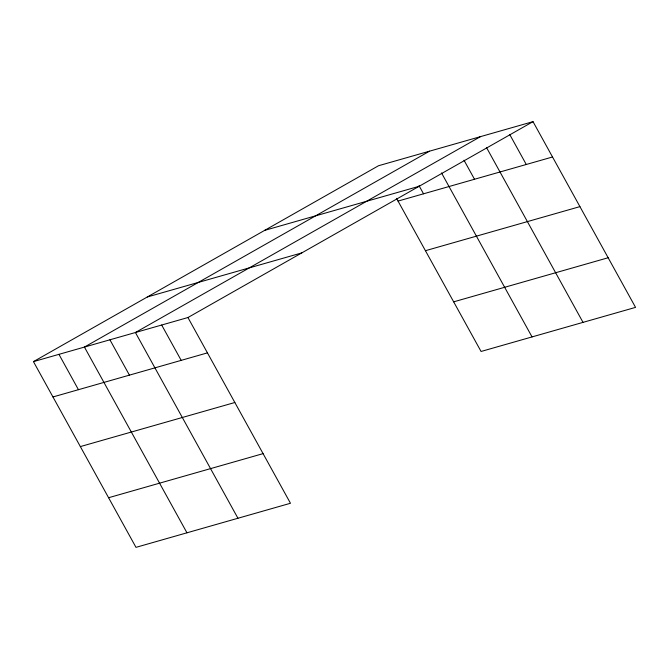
<?xml version="1.0" encoding="UTF-8"?>
<svg xmlns="http://www.w3.org/2000/svg" width="669" height="669" viewBox="0 0 669 669"><rect width="100%" height="100%" fill="white"/><g stroke="black" fill="none" stroke-linecap="round" stroke-linejoin="round"><path stroke-width="1" d="M33.45 361.62L187.939 317.532L290.471 503.264L135.983 547.351L33.45 361.62L378.529 165.736L533.017 121.649L635.55 307.38L481.061 351.468L396.541 198.358M429.515 151.186L84.428 347.069L186.96 532.8M480.493 136.635L135.414 332.518L237.947 518.258M187.939 317.532L533.017 121.649M264.656 230.379L419.145 186.291M398.038 201.085L552.527 156.989M147.322 296.977L301.819 252.89M425.434 250.708L579.931 206.621M52.96 396.96L207.449 352.872M453.666 301.844L608.154 257.749M80.355 446.591L234.844 402.504M108.587 497.728L263.076 453.632M509.761 134.578L526.269 164.49M486.497 147.515L583.025 322.374M464.01 160.226L474.513 179.259M441.515 172.937L532.039 336.917M419.028 185.648L423.527 193.809M161.681 325.025L181.19 360.374M109.925 339.793L129.435 375.142M58.939 354.344L78.449 389.692"/></g></svg>
